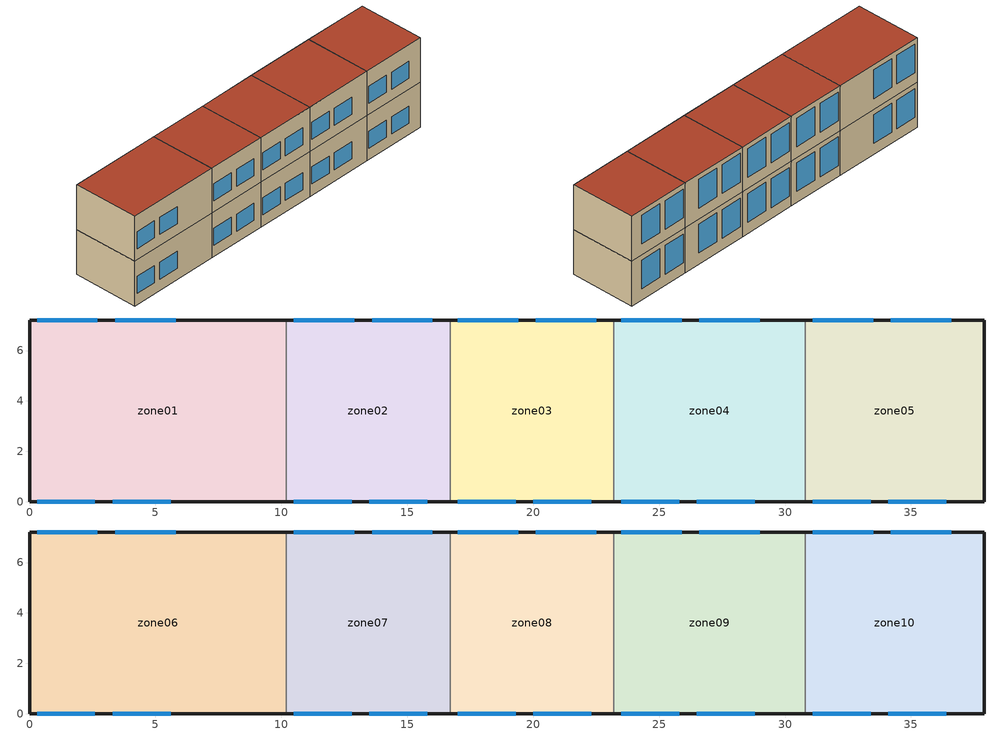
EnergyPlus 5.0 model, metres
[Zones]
zone01
 floor ground (GROUND_FLOOR): 0,0 0,7.2 10.2,7.2 10.2,0 z0
 wall outside (EXT_WALL): 10.2,7.2 0,7.2 0,0 10.2,0 z0:5
 wall to zone02 (ADJ_WALL): 10.2,0 10.2,7.2 z0:5
 window (EXT_WINDOW1): 0.3,0 2.6,0 / 3.3,0 5.6,0 z1.25:3.15; 2.7,7.2 0.3,7.2 / 5.8,7.2 3.4,7.2 z1.25:4.45
 ceiling to zone06 (ADJ_CEILING): 10.2,0 10.2,7.2 0,7.2 0,0 z5
zone02
 floor ground (GROUND_FLOOR): 10.2,0 10.2,7.2 16.7,7.2 16.7,0 z0
 wall outside (EXT_WALL): 16.7,7.2 10.2,7.2 / 10.2,0 16.7,0 z0:5
 wall to zone03 (ADJ_WALL): 16.7,0 16.7,7.2 z0:5
 wall to zone01 (ADJ_WALL): 10.2,7.2 10.2,0 z0:5
 window (EXT_WINDOW1): 10.5,0 12.8,0 / 13.5,0 15.8,0 z1.25:3.15; 12.9,7.2 10.5,7.2 / 16,7.2 13.6,7.2 z1.25:4.45
 ceiling to zone07 (ADJ_CEILING): 16.7,0 16.7,7.2 10.2,7.2 10.2,0 z5
zone03
 floor ground (GROUND_FLOOR): 16.7,0 16.7,7.2 23.2,7.2 23.2,0 z0
 wall outside (EXT_WALL): 23.2,7.2 16.7,7.2 / 16.7,0 23.2,0 z0:5
 wall to zone04 (ADJ_WALL): 23.2,0 23.2,7.2 z0:5
 wall to zone02 (ADJ_WALL): 16.7,7.2 16.7,0 z0:5
 window (EXT_WINDOW1): 17,0 19.3,0 / 20,0 22.3,0 z1.25:3.15; 19.4,7.2 17,7.2 / 22.5,7.2 20.1,7.2 z1.25:4.45
 ceiling to zone08 (ADJ_CEILING): 23.2,0 23.2,7.2 16.7,7.2 16.7,0 z5
zone04
 floor ground (GROUND_FLOOR): 23.2,0 23.2,7.2 30.8,7.2 30.8,0 z0
 wall outside (EXT_WALL): 30.8,7.2 23.2,7.2 / 23.2,0 30.8,0 z0:5
 wall to zone05 (ADJ_WALL): 30.8,0 30.8,7.2 z0:5
 wall to zone03 (ADJ_WALL): 23.2,7.2 23.2,0 z0:5
 window (EXT_WINDOW1): 23.5,0 25.8,0 / 26.5,0 28.8,0 z1.25:3.15; 25.9,7.2 23.5,7.2 / 29,7.2 26.6,7.2 z1.25:4.45
 ceiling to zone09 (ADJ_CEILING): 30.8,0 30.8,7.2 23.2,7.2 23.2,0 z5
zone05
 floor ground (GROUND_FLOOR): 30.8,0 30.8,7.2 37.9,7.2 37.9,0 z0
 wall outside (EXT_WALL): 30.8,0 37.9,0 37.9,7.2 30.8,7.2 z0:5
 wall to zone04 (ADJ_WALL): 30.8,7.2 30.8,0 z0:5
 window (EXT_WINDOW1): 31.1,0 33.4,0 / 34.1,0 36.4,0 z1.25:3.15; 33.5,7.2 31.1,7.2 / 36.6,7.2 34.2,7.2 z1.25:4.45
 ceiling to zone10 (ADJ_CEILING): 37.9,0 37.9,7.2 30.8,7.2 30.8,0 z5
zone06
 floor to zone01 (ADJ_CEILING): 0,0 0,7.2 10.2,7.2 10.2,0 z5
 wall outside (EXT_WALL): 10.2,7.2 0,7.2 0,0 10.2,0 z5:10
 wall to zone07 (ADJ_WALL): 10.2,0 10.2,7.2 z5:10
 window (EXT_WINDOW1): 0.3,0 2.6,0 / 3.3,0 5.6,0 z6.25:8.15; 2.7,7.2 0.3,7.2 / 5.8,7.2 3.4,7.2 z6.25:9.45
 roof outside (EXT_ROOF): 10.2,0 10.2,7.2 0,7.2 0,0 z10
zone07
 floor to zone02 (ADJ_CEILING): 10.2,0 10.2,7.2 16.7,7.2 16.7,0 z5
 wall outside (EXT_WALL): 16.7,7.2 10.2,7.2 / 10.2,0 16.7,0 z5:10
 wall to zone08 (ADJ_WALL): 16.7,0 16.7,7.2 z5:10
 wall to zone06 (ADJ_WALL): 10.2,7.2 10.2,0 z5:10
 window (EXT_WINDOW1): 10.5,0 12.8,0 / 13.5,0 15.8,0 z6.25:8.15; 12.9,7.2 10.5,7.2 / 16,7.2 13.6,7.2 z6.25:9.45
 roof outside (EXT_ROOF): 16.7,0 16.7,7.2 10.2,7.2 10.2,0 z10
zone08
 floor to zone03 (ADJ_CEILING): 16.7,0 16.7,7.2 23.2,7.2 23.2,0 z5
 wall outside (EXT_WALL): 23.2,7.2 16.7,7.2 / 16.7,0 23.2,0 z5:10
 wall to zone09 (ADJ_WALL): 23.2,0 23.2,7.2 z5:10
 wall to zone07 (ADJ_WALL): 16.7,7.2 16.7,0 z5:10
 window (EXT_WINDOW1): 17,0 19.3,0 / 20,0 22.3,0 z6.25:8.15; 19.4,7.2 17,7.2 / 22.5,7.2 20.1,7.2 z6.25:9.45
 roof outside (EXT_ROOF): 23.2,0 23.2,7.2 16.7,7.2 16.7,0 z10
zone09
 floor to zone04 (ADJ_CEILING): 23.2,0 23.2,7.2 30.8,7.2 30.8,0 z5
 wall outside (EXT_WALL): 30.8,7.2 23.2,7.2 / 23.2,0 30.8,0 z5:10
 wall to zone10 (ADJ_WALL): 30.8,0 30.8,7.2 z5:10
 wall to zone08 (ADJ_WALL): 23.2,7.2 23.2,0 z5:10
 window (EXT_WINDOW1): 23.5,0 25.8,0 / 26.5,0 28.8,0 z6.25:8.15; 25.9,7.2 23.5,7.2 / 29,7.2 26.6,7.2 z6.25:9.45
 roof outside (EXT_ROOF): 30.8,0 30.8,7.2 23.2,7.2 23.2,0 z10
zone10
 floor to zone05 (ADJ_CEILING): 30.8,0 30.8,7.2 37.9,7.2 37.9,0 z5
 wall outside (EXT_WALL): 30.8,0 37.9,0 37.9,7.2 30.8,7.2 z5:10
 wall to zone09 (ADJ_WALL): 30.8,7.2 30.8,0 z5:10
 window (EXT_WINDOW1): 31.1,0 33.4,0 / 34.1,0 36.4,0 z6.25:8.15; 33.5,7.2 31.1,7.2 / 36.6,7.2 34.2,7.2 z6.25:9.45
 roof outside (EXT_ROOF): 37.9,0 37.9,7.2 30.8,7.2 30.8,0 z10
[Building]
zone03: North Axis {deg}=0; Terrain=City; Loads Convergence Tolerance Value=0; Temperature Convergence Tolerance Value {deltaC}=0; Solar Distribution=FullInteriorAndExterior; Maximum Number of Warmup Days=0
[Site:Location]
not used: Latitude {deg}=0; Longitude {deg}=0; Time Zone {hr}=0; Elevation {m}=0
[Construction]
GROUND_FLOOR; EXT_WALL; EXT_ROOF; ADJ_WALL; ADJ_CEILING; EXT_WINDOW1: 
[WindowProperty:ShadingControl]
ESHADE=0; ISHADE=INPUT 1*MAX_ISHADE : SHADECNTRL=ISHADE_INTERNAL
[SurfaceProperty:OtherSideCoefficients]
BOUNDARY=IDENTICAL; BOUNDARY=INPUT 1*TBOUNDARY; BOUNDARY=INPUT 1*TBOUNDARY_2; BOUNDARY=INPUT 1*TBOUNDARY_3; BOUNDARY=INPUT 1*TGROUND; BOUNDARY=20; BOUNDARY=15
[Zone]
zone01; zone02; zone03; zone04; zone05; zone06; zone07; zone08; zone09; zone10: 0, 0, 0, 0, , 1
